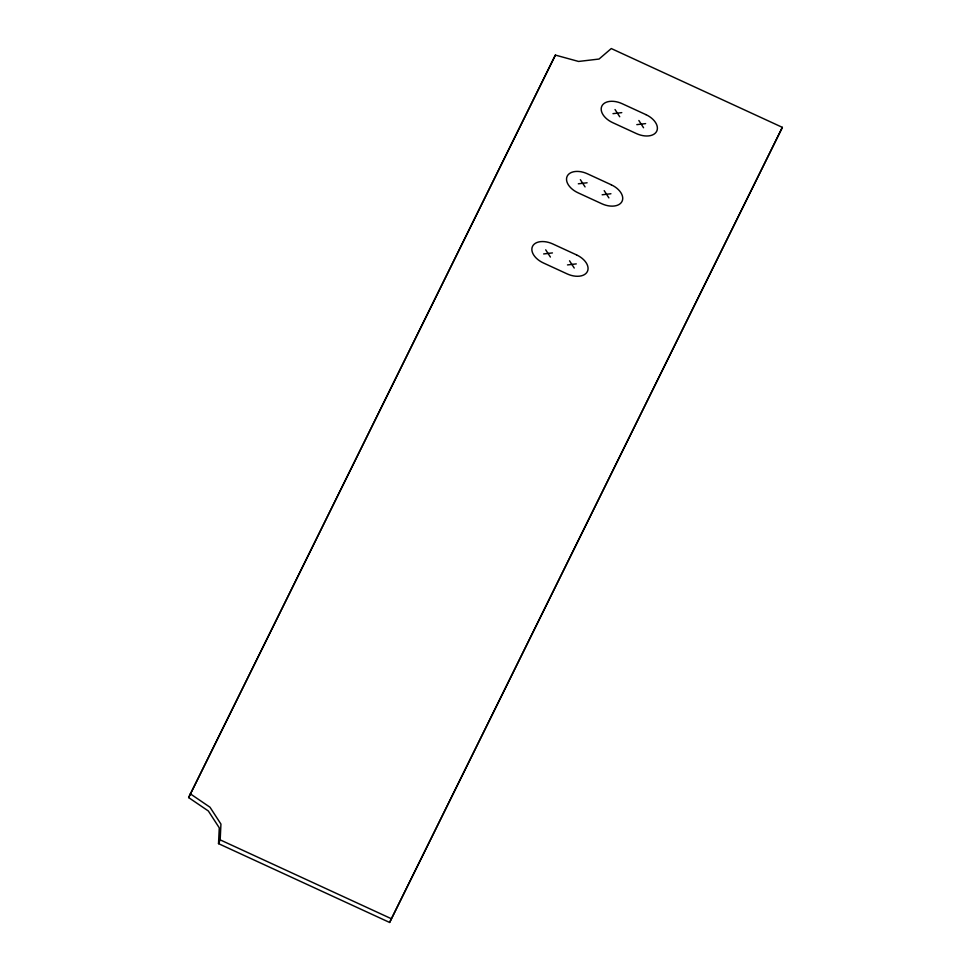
<?xml version="1.0" encoding="UTF-8"?>
<svg xmlns="http://www.w3.org/2000/svg" width="971" height="971" viewBox="0 0 971 971"><rect width="100%" height="100%" fill="white"/><g stroke="black" fill="none" stroke-linecap="round" stroke-linejoin="round"><path stroke-width="1.46" d="M218.524 843.641L219.276 827.838L208.34 810.979L188.629 797.579L555.388 55.092L578.57 61.452L599.034 59.049L611.281 48.55L782.371 127.359L389.614 922.45L218.524 843.641L220.174 839.866L220.939 824.076L209.991 807.217L190.292 793.805M555.388 55.092L188.629 797.579M389.614 922.45L782.371 127.359M612.992 113.656L621.768 112.636M636.818 124.64L645.606 123.608M578.328 183.798L587.103 182.779M602.154 194.783L610.929 193.751M543.651 253.941L552.438 252.921M567.489 264.925L576.264 263.894M220.174 839.866L391.277 918.687M638.857 120.501L643.555 127.747M615.031 109.529L619.729 116.763M604.193 190.644L608.89 197.89M580.367 179.671L585.064 186.905M569.528 260.786L574.225 268.032M545.702 249.814L550.399 257.048M645.909 114.627L622.071 103.654A17.053 10.584 23.7 0 0 601.886 106.009A17.053 10.584 23.7 0 0 612.689 122.649L636.515 133.622A17.053 10.584 23.7 0 0 656.699 131.255A17.053 10.584 23.7 0 0 645.909 114.627M611.232 184.769L587.406 173.785A17.053 10.584 23.7 0 0 567.222 176.152A17.053 10.584 23.7 0 0 578.024 192.792L601.85 203.764A17.053 10.584 23.7 0 0 622.035 201.398A17.053 10.584 23.7 0 0 611.232 184.769M576.568 254.912L552.742 243.927A17.053 10.584 23.7 0 0 532.557 246.294A17.053 10.584 23.7 0 0 543.347 262.935L567.185 273.907A17.053 10.584 23.7 0 0 587.37 271.54A17.053 10.584 23.7 0 0 576.568 254.912"/></g></svg>
